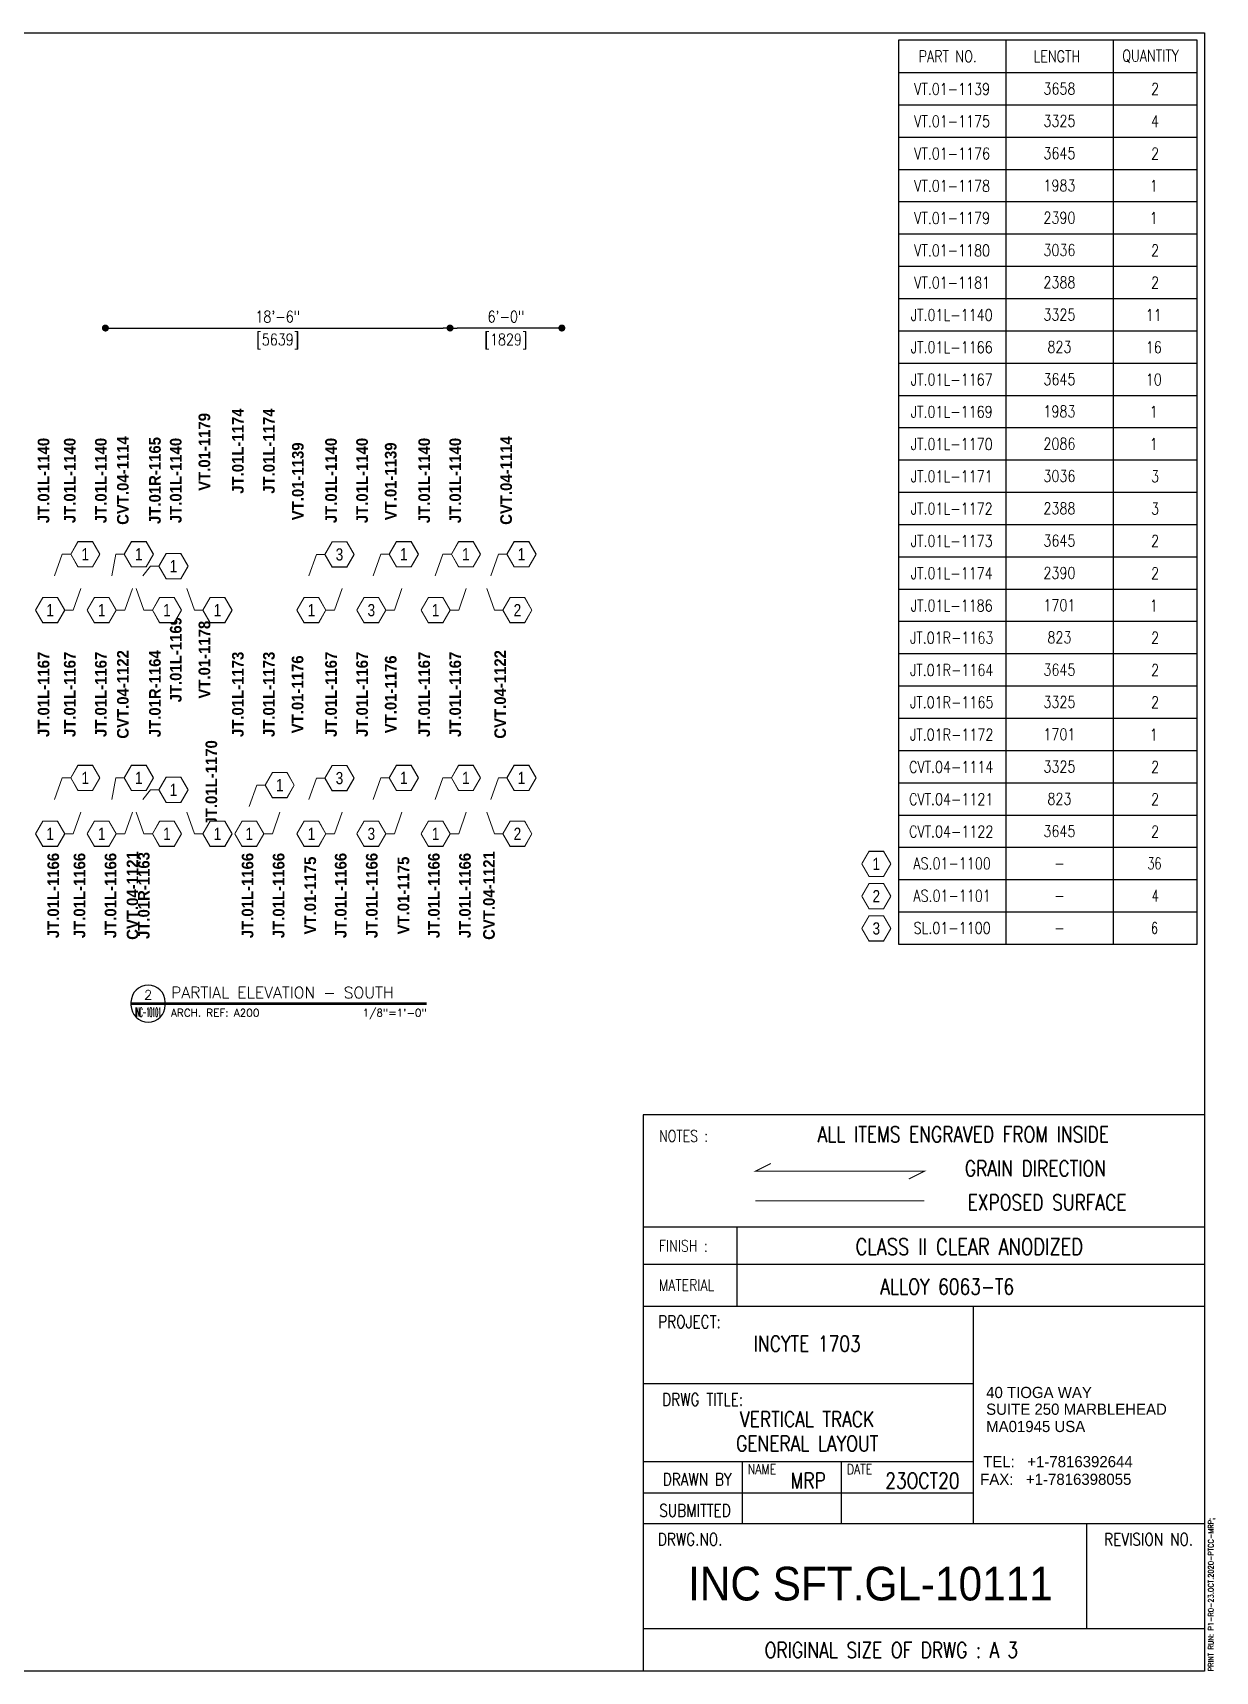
# Paper-space layout 'INC SFT.GL-10111' of a CAD drawing. Header units: inches. Extents: x 0.7 to 16.4, y -0.1 to 10.9.
# Drawn here: x 8.44 to 16.38, y -0.06 to 10.93 of the extents above; entities that cross this region are included whole.
import ezdxf
from ezdxf.enums import TextEntityAlignment as Align

# ---------------------------------------------------------------- set-up
doc = ezdxf.new("R2010")
doc.units = ezdxf.units.IN
doc.header["$MEASUREMENT"] = 0
doc.linetypes.add('PHANTOM2', pattern=[1.25, 0.625, -0.125, 0.125, -0.125, 0.125, -0.125])
doc.layers.get('Defpoints').update_dxf_attribs({"color": 250, "lineweight": 0})
for name, color, linetype, lineweight in [('!Dimension @ 1', 50, 'Continuous', 5), ('!Note', 50, 'Continuous', 30), ('!Symbol', 131, 'Continuous', 30), ('!Tag', 144, 'Continuous', 9)]:
    doc.layers.add(name, color=color, linetype=linetype, lineweight=lineweight)
doc.layers.add('0 @ 1', color=7, linetype='Continuous')
doc.layers.add('Title Block', color=3, linetype='Continuous')
doc.styles.add('Arial Narrow', font='')
doc.styles.add('Arial Narrow Bold', font='')
doc.styles.add('DTL PROKYON T LIGHT', font='')
doc.styles.add('DWG', font='swiss.ttf')
doc.styles.add('Romans', font='romans.shx', dxfattribs={"width": 0.8})
doc.styles.add('RS8', font='romans.shx', dxfattribs={"width": 0.8})
doc.styles.get("Standard").update_dxf_attribs({"font": 'arial.ttf'})
doc.styles.get('Arial Narrow').set_extended_font_data('Arial Narrow')
doc.styles.get('Arial Narrow Bold').set_extended_font_data('Arial Narrow', bold=True)
doc.styles.get('DTL PROKYON T LIGHT').set_extended_font_data('DTL Prokyon T Light')
doc.dimstyles.new('NBK$0', dxfattribs={"dimtxt": 0.078125, "dimasz": 0.046875, "dimexe": 0, "dimexo": 0.03125, "dimgap": 0.03, "dimtad": 3, "dimdec": 4, "dimzin": 3, "dimdsep": 46, "dimlunit": 4, "dimtxsty": 'Romans', "dimblk": 'DOT', "dimblk1": 'DOT', "dimblk2": 'DOT', "dimcen": 0, "dimazin": 2, "dimtfac": 0.8, "dimtdec": 4, "dimtmove": 2, "dimatfit": 2, "dimfxl": 1, "dimfrac": 1, "dimtolj": 1, "dimtzin": 0, "dimarcsym": 1})

# ---------------------------------------------------------------- blocks, each defined once
blk = doc.blocks.new('address')
at = {"color": 7, "style": 'DTL PROKYON T LIGHT'}
for s, p in [('40 TIOGA WAY ', (33.92, -0.018)), ('SUITE 250 MARBLEHEAD', (33.92, -0.359)), ('MA01945 USA', (33.92, -0.71)), ('TEL:   +1-7816392644', (33.859, -1.426)), ('FAX:   +1-7816398055', (33.798, -1.785))]:
    blk.add_text(s, height=0.22807, dxfattribs=at).set_placement(p)
blk = doc.blocks.new('A$C1EC02458')
at = {"xscale": 5.697759963648, "yscale": 5.697759963648, "zscale": 5.697759963648}
blk.add_blockref('address', (-191.61, 14.7), dxfattribs=at)
blk = doc.blocks.new('TTB_DIE DRAWING_A4')
at = {"layer": 'Title Block', "color": 5, "linetype": 'Continuous'}
blk.add_line((204.9, 64.53), (204.9, 0), dxfattribs=at)
at = {"layer": 'Title Block', "color": 5}
blk.add_line((270, 64.53), (204.9, 64.53), dxfattribs=at)
at = {"layer": 'Title Block', "color": 4}
for p, q in [((270, 51.51), (204.9, 51.51)), ((204.9, 42.32), (270, 42.32)), ((243.16, 42.32), (243.16, 17.08)), ((243.16, 33.32), (204.9, 33.32)), ((204.9, 24.31), (243.16, 24.31)), ((270, 17.08), (204.9, 17.08)), ((256.3, 17.08), (256.3, 4.93)), ((270, 4.93), (204.9, 4.93))]:
    blk.add_line(p, q, dxfattribs=at)
at = {"layer": 'Title Block', "color": 64}
for p, q in [((215.75, 51.51), (215.75, 42.32)), ((270, 47.17), (204.9, 47.17)), ((216.4, 17.08), (216.4, 24.31)), ((227.9, 17.08), (227.9, 24.31)), ((204.9, 20.69), (243.16, 20.69))]:
    blk.add_line(p, q, dxfattribs=at)
at = {"layer": 'Title Block', "color": 5}
blk.add_lwpolyline([(270, 0), (0, 0), (0, 190), (270, 190)], close=True, dxfattribs=at)
at = {"layer": 'Title Block', "color": 3, "linetype": 'PHANTOM2', "ltscale": 0.3, "const_width": 0.125}
for points in [[(219.7, 58.88), (217.9, 57.98), (237.49, 57.98), (235.69, 57.08)], [(217.9, 54.56), (237.49, 54.56)]]:
    blk.add_lwpolyline(points, dxfattribs=at)
blk.add_blockref('A$C1EC02458', (243.01, 17.08))
at = {"layer": 'Title Block', "attachment_point": 6, "style": 'RS8'}
for s, insert, char_height in [('NOTES :', (212.43, 62.07), 1.329), ('ALL ITEMS ENGRAVED FROM INSIDE', (258.92, 62.26), 1.8084), ('GRAIN DIRECTION', (258.57, 58.31), 1.8084), ('EXPOSED SURFACE', (260.94, 54.36), 1.8084), ('FINISH :', (212.37, 49.33), 1.329), ('MATERIAL', (213.13, 44.77), 1.329), ('PROJECT:', (213.88, 40.52), 1.447), ('DRWG TITLE:', (216.47, 31.51), 1.4467), ('DRAWN BY', (215.14, 22.25), 1.447), ('NAME', (220.31, 23.42), 1.157), ('DATE', (231.45, 23.42), 1.157), ('SUBMITTED', (215.04, 18.64), 1.447), ('\\PDRWG.NO.', (214.09, 16.5), 1.447), ('\\PREVISION NO.', (268.67, 16.5), 1.4467), ('ORIGINAL SIZE OF DRWG : A', (246.2, 2.45), 1.8084)]:
    blk.add_mtext(s, dxfattribs=dict(at, insert=insert, char_height=char_height))
blk = doc.blocks.new('tblk-attrib')
at = {"layer": 'Title Block'}
for tag, height, style, width, p in [('XXXXX', 1.81, 'RS8', 0.8, (-29.85, 49.23)), ('XXXXX', 1.81, 'RS8', 0.8, (-29.85, 44.6)), ('XXXXX', 1.81, 'RS8', 0.8, (-46.09, 38.42)), ('XXXXX', 1.81, 'RS8', 0.8, (-46.09, 35.57)), ('XXXXX', 1.81, 'RS8', 0.8, (-46.09, 29.23)), ('XXXXX', 1.81, 'RS8', 0.8, (-46.09, 26.34)), ('XXXXX', 1.81, 'RS8', 0.8, (-45.52, 20.98)), ('XXXXX', 1.81, 'RS8', 0.8, (-33.19, 20.98)), ('XXXXX', 1.81, 'RS8', 0.8, (-45.52, 16.47)), ('XXXXX', 1.81, 'RS8', 0.8, (-33.19, 16.47)), ('XXXXX', 1.81, 'RS8', 0.8, (-45.52, 12.23)), ('XXXXX', 1.81, 'RS8', 0.8, (-33.19, 12.23)), ('XXX-XXX', 3.91, 'DWG', 0.9, (-13.43, 10.16)), ('X', 1.81, 'RS8', 0.8, (-22.26, 2.47)), ('X', 1.81, 'RS8', 0.8, (-13.1, 2.53))]:
    blk.add_attdef(tag, text='', height=height, dxfattribs=dict(at, style=style, width=width)).set_placement(p, align=Align.MIDDLE)
blk = doc.blocks.new('_Dot')
at = {"color": 0, "linetype": 'ByBlock', "lineweight": -2}
blk.add_line((-0.5, 0), (-1, 0), dxfattribs=at)
at = {"color": 0, "linetype": 'ByBlock', "const_width": 0.5}
blk.add_lwpolyline([(-0.25, 0, 1), (0.25, 0, 1)], format="xyb", close=True, dxfattribs=at)
blk = doc.blocks.new('*D976')
at = {"layer": '!Dimension @ 1', "color": 0, "lineweight": -2}
for p, q in [((8.932, 8.951), (8.932, 8.954)), ((8.979, 8.954), (11.198, 8.954)), ((11.244, 8.938), (11.244, 8.954))]:
    blk.add_line(p, q, dxfattribs=at)
at = {"layer": 'Defpoints', "color": 0}
for p in [(8.932, 8.92), (11.244, 8.954), (11.244, 8.907)]:
    blk.add_point(p, dxfattribs=at)
at = {"layer": '!Dimension @ 1', "color": 0, "lineweight": -2, "xscale": 0.046875, "yscale": 0.046875, "zscale": 0.046875, "rotation": 180}
blk.add_blockref('_Dot', (8.932, 8.954), dxfattribs=at)
at = {"layer": '!Dimension @ 1', "color": 0, "lineweight": -2, "xscale": 0.046875, "yscale": 0.046875, "zscale": 0.046875}
blk.add_blockref('_Dot', (11.244, 8.954), dxfattribs=at)
at = {"layer": '!Dimension @ 1', "color": 0, "char_height": 0.0781, "attachment_point": 5, "style": 'Romans'}
for s, insert in [('\\A1;18\'-6"', (10.088, 9.03)), ('\\A1;[5639]', (10.088, 8.864))]:
    blk.add_mtext(s, dxfattribs=dict(at, insert=insert))
blk = doc.blocks.new('*D977')
at = {"layer": '!Dimension @ 1', "color": 0, "lineweight": -2}
for p, q in [((11.244, 8.938), (11.244, 8.954)), ((11.948, 8.954), (11.291, 8.954)), ((11.994, 8.951), (11.994, 8.954))]:
    blk.add_line(p, q, dxfattribs=at)
at = {"layer": 'Defpoints', "color": 0}
for p in [(11.244, 8.954), (11.244, 8.907), (11.994, 8.92)]:
    blk.add_point(p, dxfattribs=at)
at = {"layer": '!Dimension @ 1', "color": 0, "lineweight": -2, "xscale": 0.046875, "yscale": 0.046875, "zscale": 0.046875, "rotation": 180}
blk.add_blockref('_Dot', (11.244, 8.954), dxfattribs=at)
at = {"layer": '!Dimension @ 1', "color": 0, "lineweight": -2, "xscale": 0.046875, "yscale": 0.046875, "zscale": 0.046875}
blk.add_blockref('_Dot', (11.994, 8.954), dxfattribs=at)
at = {"layer": '!Dimension @ 1', "color": 0, "char_height": 0.0781, "attachment_point": 5, "style": 'Romans'}
for s, insert in [('\\A1;6\'-0"', (11.619, 9.03)), ('\\A1;[1829]', (11.619, 8.864))]:
    blk.add_mtext(s, dxfattribs=dict(at, insert=insert))
blk = doc.blocks.new('*U949')
at = {"flags": 128}
blk.add_lwpolyline([(0.45, 0.018, 1), (0, 0.018), (0, -0.018, 1), (0.45, -0.018)], format="xyb", dxfattribs=at)
at = {"const_width": 0.035}
blk.add_lwpolyline([(0, 0), (3.877, 0)], dxfattribs=at)
at = {"layer": '0 @ 1'}
for tag, height, style, p in [('VIEW', 0.15, 'Arial Narrow Bold', (0.525, 0.22)), ('ARCHITECTURALREFERENCE', 0.1, 'Arial Narrow', (0.525, -0.07))]:
    blk.add_attdef(tag, text='', height=height, dxfattribs=dict(at, style=style)).set_placement(p, align=Align.TOP_LEFT)
at = {"layer": '0 @ 1', "style": 'Arial Narrow'}
for tag, height, p in [('VIEWNUMBER', 0.125, (0.225, 0.177)), ('SHEETREFERENCE', 0.075, (0.225, -0.052))]:
    blk.add_attdef(tag, text='', height=height, dxfattribs=at).set_placement(p, align=Align.TOP_CENTER)
blk.add_attdef('SCALE', text='', height=0.1, dxfattribs=at).set_placement((3.877, -0.07), align=Align.TOP_RIGHT)
blk = doc.blocks.new('NUMBER-ACCESSORIES WITH-OUT LENGTH1')
at = {"color": 144, "linetype": 'Continuous', "lineweight": 9}
for points in [[(-2.64, 0), (-1.32, 2.29), (1.32, 2.29), (2.64, 0), (1.32, -2.29), (-1.32, -2.29)], [(-2.52, 0), (-1.26, 2.18), (1.26, 2.18), (2.52, 0), (1.26, -2.18), (-1.26, -2.18)]]:
    blk.add_lwpolyline(points, close=True, dxfattribs=at)
at = {"linetype": 'Continuous', "width": 0.8}
blk.add_attdef('NUMBER', text='', height=2.21, dxfattribs=at).set_placement((-144.46, 27.7), align=Align.MIDDLE_CENTER)
blk.add_wipeout([(-1.26, 2.18), (1.26, 2.18), (2.52, 0), (1.26, -2.18), (-1.26, -2.18), (-2.52, 0)])
blk = doc.blocks.new('*U959')
at = {"color": 144, "linetype": 'Continuous', "lineweight": 9}
for points in [[(-2.64, 0), (-1.32, 2.29), (1.32, 2.29), (2.64, 0), (1.32, -2.29), (-1.32, -2.29)], [(-2.52, 0), (-1.26, 2.18), (1.26, 2.18), (2.52, 0), (1.26, -2.18), (-1.26, -2.18)]]:
    blk.add_lwpolyline(points, close=True, dxfattribs=at)
at = {"linetype": 'Continuous', "width": 0.8}
blk.add_attdef('NUMBER', text='', height=2.21, dxfattribs=at).set_placement((0, 0), align=Align.MIDDLE_CENTER)
blk.add_wipeout([(-1.26, 2.18), (1.26, 2.18), (2.52, 0), (1.26, -2.18), (-1.26, -2.18), (-2.52, 0)])
blk = doc.blocks.new('*U962')
at = {"color": 144, "linetype": 'Continuous', "lineweight": 9}
for points in [[(-2.64, 0), (-1.32, 2.29), (1.32, 2.29), (2.64, 0), (1.32, -2.29), (-1.32, -2.29)], [(-2.52, 0), (-1.26, 2.18), (1.26, 2.18), (2.52, 0), (1.26, -2.18), (-1.26, -2.18)]]:
    blk.add_lwpolyline(points, close=True, dxfattribs=at)
at = {"linetype": 'Continuous', "width": 0.8}
blk.add_attdef('NUMBER', text='', height=2.21, dxfattribs=at).set_placement((0, 0), align=Align.MIDDLE_CENTER)
blk.add_wipeout([(-1.26, 2.18), (1.26, 2.18), (2.52, 0), (1.26, -2.18), (-1.26, -2.18), (-2.52, 0)])

psp = doc.layouts.new('INC SFT.GL-10111')

# ---------------------------------------------------------------- linework, layer by layer
at = {"layer": '!Tag', "lineweight": 13}
for points in [[(8.5909811, 7.292627), (8.6419525, 7.4366646), (8.6989315, 7.4366646)], [(8.9752648, 7.292627), (9.0012362, 7.4366646), (9.0582152, 7.4366646)], [(10.2965385, 7.2914172), (10.34751, 7.4354548), (10.404489, 7.4354548)], [(10.7278689, 7.292627), (10.7788404, 7.4366646), (10.8358194, 7.4366646)], [(11.1445356, 7.292627), (11.1955071, 7.4366646), (11.252486, 7.4366646)], [(11.5176504, 7.292627), (11.5686219, 7.4366646), (11.6256008, 7.4366646)], [(8.7669314, 7.2059804), (8.71596, 7.0619428), (8.658981, 7.0619428)], [(9.1125958, 7.2059804), (9.0616243, 7.0619428), (9.0046453, 7.0619428)], [(9.1388425, 7.2059804), (9.1898139, 7.0619428), (9.2467929, 7.0619428)], [(10.5195356, 7.2059804), (10.4685641, 7.0619428), (10.4115852, 7.0619428)], [(10.9215385, 7.2059804), (10.8705671, 7.0619428), (10.8135881, 7.0619428)], [(11.3528689, 7.2059804), (11.3018975, 7.0619428), (11.2449185, 7.0619428)], [(11.4901999, 7.2059804), (11.5411714, 7.0619428), (11.5981503, 7.0619428)], [(8.5909811, 5.792627), (8.6419525, 5.9366646), (8.6989315, 5.9366646)], [(8.9752648, 5.792627), (9.0012362, 5.9366646), (9.0582152, 5.9366646)], [(10.2965385, 5.7914172), (10.34751, 5.9354548), (10.404489, 5.9354548)], [(10.7278689, 5.792627), (10.7788404, 5.9366646), (10.8358194, 5.9366646)], [(11.1445356, 5.792627), (11.1955071, 5.9366646), (11.252486, 5.9366646)], [(11.5176504, 5.792627), (11.5686219, 5.9366646), (11.6256008, 5.9366646)], [(9.8957659, 5.7442022), (9.9467374, 5.8882398), (10.0037163, 5.8882398)], [(8.7669314, 5.7059804), (8.71596, 5.5619428), (8.658981, 5.5619428)], [(9.1125958, 5.7059804), (9.0616243, 5.5619428), (9.0046453, 5.5619428)], [(9.1388425, 5.7059804), (9.1898139, 5.5619428), (9.2467929, 5.5619428)], [(10.1028689, 5.7059804), (10.0518975, 5.5619428), (9.9949185, 5.5619428)], [(10.5195356, 5.7059804), (10.4685641, 5.5619428), (10.4115852, 5.5619428)], [(10.9215385, 5.7059804), (10.8705671, 5.5619428), (10.8135881, 5.5619428)], [(11.3528689, 5.7059804), (11.3018975, 5.5619428), (11.2449185, 5.5619428)], [(11.4901999, 5.7059804), (11.5411714, 5.5619428), (11.5981503, 5.5619428)]]:
    psp.add_lwpolyline(points, dxfattribs=at)
at = {"color": 1}
for p, q in [((14.9721331, 10.8844152), (14.9721331, 4.8214352)), ((15.692073, 10.8844152), (15.692073, 4.8214352))]:
    psp.add_line(p, q, dxfattribs=at)
at = {"color": 8}
for p, q in [((14.2521933, 10.4513452), (16.2557743, 10.4513452)), ((14.2521933, 10.2348102), (16.2557743, 10.2348102)), ((14.2521933, 10.0182752), (16.2557743, 10.0182752)), ((14.2521933, 9.8017402), (16.2557743, 9.8017402)), ((14.2521933, 9.5852052), (16.2557743, 9.5852052)), ((14.2521933, 9.3686702), (16.2557743, 9.3686702)), ((14.2521933, 9.1521352), (16.2557743, 9.1521352)), ((14.2521933, 8.9356002), (16.2557743, 8.9356002)), ((14.2521933, 8.7190652), (16.2557743, 8.7190652)), ((14.2521933, 8.5025302), (16.2557743, 8.5025302)), ((14.2521933, 8.2859952), (16.2557743, 8.2859952)), ((14.2521933, 8.0694602), (16.2557743, 8.0694602)), ((14.2521933, 7.8529252), (16.2557743, 7.8529252)), ((14.2521933, 7.6363902), (16.2557743, 7.6363902)), ((14.2521933, 7.4198552), (16.2557743, 7.4198552)), ((14.2521933, 7.2033202), (16.2557743, 7.2033202)), ((14.2521933, 6.9867852), (16.2557743, 6.9867852)), ((14.2521933, 6.7702502), (16.2557743, 6.7702502)), ((14.2521933, 6.5537152), (16.2557743, 6.5537152)), ((14.2521933, 6.3371802), (16.2557743, 6.3371802)), ((14.2521933, 6.1206452), (16.2557743, 6.1206452)), ((14.2521933, 5.9041102), (16.2557743, 5.9041102)), ((14.2521933, 5.6875752), (16.2557743, 5.6875752)), ((14.2521933, 5.4710402), (16.2557743, 5.4710402)), ((14.2521933, 5.2545052), (16.2557743, 5.2545052)), ((14.2521933, 5.0379702), (16.2557743, 5.0379702))]:
    psp.add_line(p, q, dxfattribs=at)
at = {"color": 1}
psp.add_lwpolyline([(16.2557743, 10.8844152), (14.2521933, 10.8844152), (14.2521933, 4.8214352), (16.2557743, 4.8214352)], close=True, dxfattribs=at)
psp.add_lwpolyline([(14.2521933, 10.6678802), (16.2557743, 10.6678802)], dxfattribs=at)

# ---------------------------------------------------------------- block references
at = {"layer": '!Symbol'}
ref = psp.add_blockref('*U949', (9.1035414, 4.4225411), dxfattribs=dict(at, xscale=0.511811023622, yscale=0.511811023622, zscale=0.511811023622))
ref.add_attrib('VIEWNUMBER', '2', dxfattribs={"layer": '0 @ 1', "height": 0.0639764, "style": 'Romans'}).set_placement((9.2186989, 4.5133876), align=Align.TOP_CENTER)
ref.add_attrib('SHEETREFERENCE', 'INC-10101', dxfattribs={"layer": '0', "height": 0.0625, "style": 'Romans', "width": 0.3}).set_placement((9.2186989, 4.3956711), align=Align.TOP_CENTER)
ref.add_attrib('VIEW', 'PARTIAL ELEVATION - SOUTH', dxfattribs={"layer": '0 @ 1', "height": 0.076771654, "style": 'Romans'}).set_placement((9.3722422, 4.5351396), align=Align.TOP_LEFT)
ref.add_attrib('SCALE', '1/8"=1\'-0"', dxfattribs={"layer": '0 @ 1', "height": 0.0511811, "style": 'Romans'}).set_placement((11.0877988, 4.3867144), align=Align.TOP_RIGHT)
ref.add_attrib('ARCHITECTURALREFERENCE', 'ARCH. REF: A200', dxfattribs={"layer": '0 @ 1', "height": 0.051181102, "style": 'Romans'}).set_placement((9.3722422, 4.3867144), align=Align.TOP_LEFT)
at = {"xscale": 0.057839992223, "yscale": 0.057839992223, "zscale": 0.057839992223}
psp.add_blockref('TTB_DIE DRAWING_A4', (0.6889764, -0.0551833), dxfattribs=at)
at = {"layer": 'Title Block'}
ref = psp.add_blockref('tblk-attrib', (16.3057743, -0.0551833), dxfattribs=dict(at, xscale=0.057840416421, yscale=0.057840416421, zscale=0.057840416421))
ref.add_attrib('XXX-XXX', 'INC SFT.GL-10111', dxfattribs={"height": 0.225929951, "style": 'DWG', "width": 0.9}).set_placement((14.0638976, 0.5325503), align=Align.MIDDLE)
ref.add_attrib('XXXXX', 'INCYTE 1703', dxfattribs={"height": 0.1045972, "style": 'RS8', "width": 0.8}).set_placement((13.6400841, 2.1420212), align=Align.MIDDLE)
ref.add_attrib('XXXXX', 'VERTICAL TRACK', dxfattribs={"height": 0.1045972, "style": 'RS8', "width": 0.8}).set_placement((13.6400841, 1.6353131), align=Align.MIDDLE)
ref.add_attrib('XXXXX', 'GENERAL LAYOUT', dxfattribs={"height": 0.1045972, "style": 'RS8', "width": 0.8}).set_placement((13.6400841, 1.4723792), align=Align.MIDDLE)
ref.add_attrib('XXXXX', 'ALLOY 6063-T6', dxfattribs={"height": 0.1045972, "style": 'RS8', "width": 0.8}).set_placement((14.5794263, 2.5243444), align=Align.MIDDLE)
ref.add_attrib('XXXXX', 'CLASS II CLEAR ANODIZED', dxfattribs={"height": 0.109375, "style": 'RS8', "width": 0.8}).set_placement((14.7274986, 2.7925524), align=Align.MIDDLE)
ref.add_attrib('XXXXX', 'MRP', dxfattribs={"height": 0.1045972, "style": 'RS8', "width": 0.8}).set_placement((13.6469405, 1.2233575), align=Align.MIDDLE)
ref.add_attrib('XXXXX', '23OCT20', dxfattribs={"height": 0.1045972, "style": 'RS8', "width": 0.8}).set_placement((14.4127949, 1.2230945), align=Align.MIDDLE)
ref.add_attrib('X', '3', dxfattribs={"height": 0.1045972, "style": 'RS8', "width": 0.8}).set_placement((15.0182679, 0.0878337), align=Align.MIDDLE)

# ---------------------------------------------------------------- texts
at = {"layer": '!Note', "linetype": 'Continuous', "style": 'Romans', "width": 0.8}
for s, p in [('PART NO.', (14.3874608, 10.7370852)), ('LENGTH', (15.1579959, 10.7370852)), ('QUANTITY', (15.7534635, 10.7408054))]:
    psp.add_text(s, height=0.078125, dxfattribs=at).set_placement(p)
at = {"layer": '!Note', "color": 7, "linetype": 'Continuous', "style": 'Romans'}
for s, width, p in [('VT.01-1139', 0.8, (14.6121632, 10.5573458)), ('3658', 0.8, (15.3321031, 10.5596127)), ('2', 0.8, (15.9739236, 10.5573458)), ('VT.01-1175', 0.8, (14.6121632, 10.3408093)), ('3325', 0.8, (15.3321031, 10.3430777)), ('4', 0.8, (15.9739236, 10.3408093)), ('VT.01-1176', 0.8, (14.6121632, 10.1242729)), ('3645', 0.8, (15.3321031, 10.1265427)), ('2', 0.8, (15.9739236, 10.1242729)), ('VT.01-1178', 0.8, (14.6121632, 9.9077364)), ('1983', 0.8, (15.3321031, 9.9100077)), ('1', 0.8, (15.9649951, 9.9077364)), ('VT.01-1179', 0.8, (14.6121632, 9.6912)), ('2390', 0.8, (15.3321031, 9.6934727)), ('1', 0.8, (15.9649951, 9.6912)), ('VT.01-1180', 0.8, (14.6121632, 9.4746635)), ('3036', 0.8, (15.3321031, 9.4769377)), ('2', 0.8, (15.9739236, 9.4746635)), ('VT.01-1181', 0.8, (14.6121632, 9.2581271)), ('2388', 0.8, (15.3321031, 9.2604027)), ('2', 0.8, (15.9739236, 9.2581271)), ('JT.01L-1140', 0.8, (14.609187, 9.0415906)), ('3325', 0.8, (15.3321031, 9.0438677)), ('11', 0.8, (15.9649951, 9.0415906)), ('JT.01L-1166', 0.8, (14.609187, 8.8250541)), ('823', 0.8, (15.3321031, 8.8273327)), ('16', 0.8, (15.9649951, 8.8250541)), ('JT.01L-1167', 0.8, (14.609187, 8.6085177)), ('3645', 0.8, (15.3321031, 8.6107977)), ('10', 0.8, (15.9649951, 8.6085177)), ('JT.01L-1169', 0.8, (14.609187, 8.3919812)), ('1983', 0.8, (15.3321031, 8.3942627)), ('1', 0.8, (15.9649951, 8.3919812)), ('JT.01L-1170', 0.8, (14.609187, 8.1754448)), ('2086', 0.8, (15.3321031, 8.1777277)), ('1', 0.8, (15.9649951, 8.1754448)), ('JT.01L-1171', 0.8, (14.609187, 7.9589083)), ('3036', 0.8, (15.3321031, 7.9611927)), ('3', 0.8, (15.9739236, 7.9589083)), ('JT.01L-1172', 0.8, (14.609187, 7.7423718)), ('2388', 0.8, (15.3321031, 7.7446577)), ('3', 0.8, (15.9739236, 7.7423718)), ('JT.01L-1173', 0.8, (14.609187, 7.5258354)), ('3645', 0.8, (15.3321031, 7.5281227)), ('2', 0.8, (15.9739236, 7.5258354)), ('JT.01L-1174', 0.8, (14.609187, 7.3092989)), ('2390', 0.8, (15.3321031, 7.3115877)), ('2', 0.8, (15.9739236, 7.3092989)), ('JT.01L-1186', 0.8, (14.609187, 7.0927625)), ('1701', 0.8, (15.3321031, 7.0950527)), ('1', 0.8, (15.9649951, 7.0927625)), ('JT.01R-1163', 0.8, (14.609187, 6.876226)), ('823', 0.8, (15.3321031, 6.8785177)), ('2', 0.8, (15.9739236, 6.876226)), ('JT.01R-1164', 0.8, (14.609187, 6.6596896)), ('3645', 0.8, (15.3321031, 6.6619827)), ('2', 0.8, (15.9739236, 6.6596896)), ('3325', 0.8, (15.3321031, 6.4454477)), ('JT.01R-1165', 0.8, (14.609187, 6.4431531)), ('2', 0.8, (15.9739236, 6.4431531)), ('JT.01R-1172', 0.8, (14.609187, 6.2266166)), ('1701', 0.8, (15.3321031, 6.2289127)), ('1', 0.8, (15.9649951, 6.2266166)), ('CVT.04-1114', 0.8, (14.6062108, 6.0100802)), ('3325', 0.8, (15.3321031, 6.0123777)), ('2', 0.8, (15.9739236, 6.010086)), ('CVT.04-1121', 0.8, (14.6062108, 5.7935437)), ('823', 0.8, (15.3321031, 5.7958427)), ('2', 0.8, (15.9739236, 5.7935496)), ('CVT.04-1122', 0.8, (14.6062108, 5.5770073)), ('3645', 0.8, (15.3321031, 5.5793077)), ('2', 0.8, (15.9739236, 5.5770131)), ('AS.01-1100', 0.8, (14.6121632, 5.3627727)), ('36', 0.7, (15.9696454, 5.3627741)), ('-', 0.8, (15.3321031, 5.3627727)), ('AS.01-1101', 0.8, (14.6121632, 5.1462377)), ('4', 0.7, (15.9748537, 5.1462377)), ('-', 0.8, (15.3321031, 5.1462377)), ('SL.01-1100', 0.8, (14.6121632, 4.9297027)), ('6', 0.7, (15.9696454, 4.9297041)), ('-', 0.8, (15.3321031, 4.9297027))]:
    psp.add_text(s, height=0.078125, dxfattribs=dict(at, width=width)).set_placement(p, align=Align.MIDDLE_CENTER)
at = {"layer": '!Note', "insert": (16.3533548, -0.0551854), "char_height": 0.036745407, "attachment_point": 4, "rotation": 90, "style": 'Romans'}
psp.add_mtext('PRINT RUN: P1-R0-23.OCT.2020-PTCC-MRP; ', dxfattribs=at)

# ---------------------------------------------------------------- dimensions: what is measured, and where the dimension line sits
at = {"layer": '!Dimension @ 1'}
dim = psp.add_linear_dim(base=(11.2444598, 8.9536933), p1=(8.9319598, 8.9200981), p2=(11.2444598, 8.90666), dimstyle='NBK$0', override={"dimscale": 1.25, "dimlfac": 96, "dimpost": '\\X'}, dxfattribs=at)
dim.commit()
dim.dimension.update_dxf_attribs({"geometry": '*D976', "text_midpoint": (10.0882098, 9.0301963)})
dim = psp.add_linear_dim(base=(11.2444598, 8.9536933), p1=(11.9944598, 8.9200981), p2=(11.2444598, 8.90666), angle=180, dimstyle='NBK$0', override={"dimscale": 1.25, "dimlfac": 96, "dimpost": '\\X'}, dxfattribs=at)
dim.commit()
dim.dimension.update_dxf_attribs({"geometry": '*D977', "text_midpoint": (11.6194598, 9.0301963)})

# ---------------------------------------------------------------- next in the draw order: block references
at = {"layer": '!Tag'}
ref = psp.add_blockref('*U962', (8.7966902, 7.4366646), dxfattribs=dict(at, xscale=0.036987950213, yscale=0.036987950213, zscale=0.036987950213, rotation=180))
ref.add_attrib('NUMBER', '1', dxfattribs={"layer": '0', "linetype": 'Continuous', "height": 0.0817277, "width": 0.8}).set_placement((8.7966902, 7.4366646), align=Align.MIDDLE_CENTER)
ref = psp.add_blockref('*U962', (9.1559739, 7.4366646), dxfattribs=dict(at, xscale=0.036987950213, yscale=0.036987950213, zscale=0.036987950213, rotation=180))
ref.add_attrib('NUMBER', '1', dxfattribs={"layer": '0', "linetype": 'Continuous', "height": 0.0817277, "width": 0.8}).set_placement((9.1559739, 7.4366646), align=Align.MIDDLE_CENTER)
ref = psp.add_blockref('*U962', (10.5022476, 7.4354548), dxfattribs=dict(at, xscale=0.036987950213, yscale=0.036987950213, zscale=0.036987950213, rotation=180))
ref.add_attrib('NUMBER', '3', dxfattribs={"layer": '0', "linetype": 'Continuous', "height": 0.0817277, "width": 0.8}).set_placement((10.5022476, 7.4354548), align=Align.MIDDLE_CENTER)
ref = psp.add_blockref('*U962', (10.9335781, 7.4366646), dxfattribs=dict(at, xscale=0.036987950213, yscale=0.036987950213, zscale=0.036987950213, rotation=180))
ref.add_attrib('NUMBER', '1', dxfattribs={"layer": '0', "linetype": 'Continuous', "height": 0.0817277, "width": 0.8}).set_placement((10.9335781, 7.4366646), align=Align.MIDDLE_CENTER)
ref = psp.add_blockref('*U962', (11.3502447, 7.4366646), dxfattribs=dict(at, xscale=0.036987950213, yscale=0.036987950213, zscale=0.036987950213, rotation=180))
ref.add_attrib('NUMBER', '1', dxfattribs={"layer": '0', "linetype": 'Continuous', "height": 0.0817277, "width": 0.8}).set_placement((11.3502447, 7.4366646), align=Align.MIDDLE_CENTER)
ref = psp.add_blockref('*U962', (11.7233595, 7.4366646), dxfattribs=dict(at, xscale=0.036987950213, yscale=0.036987950213, zscale=0.036987950213, rotation=180))
ref.add_attrib('NUMBER', '1', dxfattribs={"layer": '0', "linetype": 'Continuous', "height": 0.0817277, "width": 0.8}).set_placement((11.7233595, 7.4366646), align=Align.MIDDLE_CENTER)
ref = psp.add_blockref('*U962', (8.5612223, 7.0619428), dxfattribs=dict(at, xscale=-0.036987950213, yscale=0.036987950213, zscale=0.036987950213, rotation=180))
ref.add_attrib('NUMBER', '1', dxfattribs={"layer": '0', "linetype": 'Continuous', "height": 0.0817277, "width": 0.8}).set_placement((8.5612223, 7.0619428), align=Align.MIDDLE_CENTER)
ref = psp.add_blockref('*U962', (8.9068867, 7.0619428), dxfattribs=dict(at, xscale=-0.036987950213, yscale=0.036987950213, zscale=0.036987950213, rotation=180))
ref.add_attrib('NUMBER', '1', dxfattribs={"layer": '0', "linetype": 'Continuous', "height": 0.0817277, "width": 0.8}).set_placement((8.9068867, 7.0619428), align=Align.MIDDLE_CENTER)
ref = psp.add_blockref('*U962', (10.3138265, 7.0619428), dxfattribs=dict(at, xscale=-0.036987950213, yscale=0.036987950213, zscale=0.036987950213, rotation=180))
ref.add_attrib('NUMBER', '1', dxfattribs={"layer": '0', "linetype": 'Continuous', "height": 0.0817277, "width": 0.8}).set_placement((10.3138265, 7.0619428), align=Align.MIDDLE_CENTER)
ref = psp.add_blockref('*U962', (10.7158294, 7.0619428), dxfattribs=dict(at, xscale=-0.036987950213, yscale=0.036987950213, zscale=0.036987950213, rotation=180))
ref.add_attrib('NUMBER', '3', dxfattribs={"layer": '0', "linetype": 'Continuous', "height": 0.0817277, "width": 0.8}).set_placement((10.7158294, 7.0619428), align=Align.MIDDLE_CENTER)
ref = psp.add_blockref('*U962', (11.1471598, 7.0619428), dxfattribs=dict(at, xscale=-0.036987950213, yscale=0.036987950213, zscale=0.036987950213, rotation=180))
ref.add_attrib('NUMBER', '1', dxfattribs={"layer": '0', "linetype": 'Continuous', "height": 0.0817277, "width": 0.8}).set_placement((11.1471598, 7.0619428), align=Align.MIDDLE_CENTER)
ref = psp.add_blockref('*U962', (11.695909, 7.0619428), dxfattribs=dict(at, xscale=0.036987950213, yscale=0.036987950213, zscale=0.036987950213, rotation=180))
ref.add_attrib('NUMBER', '2', dxfattribs={"layer": '0', "linetype": 'Continuous', "height": 0.0817277, "width": 0.8}).set_placement((11.695909, 7.0619428), align=Align.MIDDLE_CENTER)
ref = psp.add_blockref('*U962', (8.7966902, 5.9366646), dxfattribs=dict(at, xscale=0.036987950213, yscale=0.036987950213, zscale=0.036987950213, rotation=180))
ref.add_attrib('NUMBER', '1', dxfattribs={"layer": '0', "linetype": 'Continuous', "height": 0.0817277, "width": 0.8}).set_placement((8.7966902, 5.9366646), align=Align.MIDDLE_CENTER)
ref = psp.add_blockref('*U962', (9.1559739, 5.9366646), dxfattribs=dict(at, xscale=0.036987950213, yscale=0.036987950213, zscale=0.036987950213, rotation=180))
ref.add_attrib('NUMBER', '1', dxfattribs={"layer": '0', "linetype": 'Continuous', "height": 0.0817277, "width": 0.8}).set_placement((9.1559739, 5.9366646), align=Align.MIDDLE_CENTER)
ref = psp.add_blockref('*U962', (10.101475, 5.8882398), dxfattribs=dict(at, xscale=0.036987950213, yscale=0.036987950213, zscale=0.036987950213, rotation=180))
ref.add_attrib('NUMBER', '1', dxfattribs={"layer": '0', "linetype": 'Continuous', "height": 0.0817277, "width": 0.8}).set_placement((10.101475, 5.8882398), align=Align.MIDDLE_CENTER)
ref = psp.add_blockref('*U962', (10.5022476, 5.9354548), dxfattribs=dict(at, xscale=0.036987950213, yscale=0.036987950213, zscale=0.036987950213, rotation=180))
ref.add_attrib('NUMBER', '3', dxfattribs={"layer": '0', "linetype": 'Continuous', "height": 0.0817277, "width": 0.8}).set_placement((10.5022476, 5.9354548), align=Align.MIDDLE_CENTER)
ref = psp.add_blockref('*U962', (10.9335781, 5.9366646), dxfattribs=dict(at, xscale=0.036987950213, yscale=0.036987950213, zscale=0.036987950213, rotation=180))
ref.add_attrib('NUMBER', '1', dxfattribs={"layer": '0', "linetype": 'Continuous', "height": 0.0817277, "width": 0.8}).set_placement((10.9335781, 5.9366646), align=Align.MIDDLE_CENTER)
ref = psp.add_blockref('*U962', (11.3502447, 5.9366646), dxfattribs=dict(at, xscale=0.036987950213, yscale=0.036987950213, zscale=0.036987950213, rotation=180))
ref.add_attrib('NUMBER', '1', dxfattribs={"layer": '0', "linetype": 'Continuous', "height": 0.0817277, "width": 0.8}).set_placement((11.3502447, 5.9366646), align=Align.MIDDLE_CENTER)
ref = psp.add_blockref('*U962', (11.7233595, 5.9366646), dxfattribs=dict(at, xscale=0.036987950213, yscale=0.036987950213, zscale=0.036987950213, rotation=180))
ref.add_attrib('NUMBER', '1', dxfattribs={"layer": '0', "linetype": 'Continuous', "height": 0.0817277, "width": 0.8}).set_placement((11.7233595, 5.9366646), align=Align.MIDDLE_CENTER)
ref = psp.add_blockref('*U962', (10.3138265, 5.5619428), dxfattribs=dict(at, xscale=-0.036987950213, yscale=0.036987950213, zscale=0.036987950213, rotation=180))
ref.add_attrib('NUMBER', '1', dxfattribs={"layer": '0', "linetype": 'Continuous', "height": 0.0817277, "width": 0.8}).set_placement((10.3138265, 5.5619428), align=Align.MIDDLE_CENTER)
ref = psp.add_blockref('NUMBER-ACCESSORIES WITH-OUT LENGTH1', (14.1035345, 5.3599712), dxfattribs=dict(at, xscale=-0.036987950213, yscale=0.036987950213, zscale=0.036987950213))
ref.add_attrib('NUMBER', '1', dxfattribs={"layer": '0', "linetype": 'Continuous', "height": 0.0817277, "width": 0.8}).set_placement((14.1035345, 5.3599712), align=Align.MIDDLE_CENTER)

# ---------------------------------------------------------------- next in the draw order: texts
at = {"layer": '!Note', "color": 1, "char_height": 0.078125, "width": 0.261702316, "attachment_point": 5, "rotation": 90, "style": 'Romans', "bg_fill": 3, "box_fill_scale": 1, "bg_fill_color": 0, "bg_fill_transparency": 0}
for s, insert in [('\\fArial Black|b0|i0|c0|p34;VT.01-1179', (9.5964867, 8.1230024)), ('\\fArial Black|b0|i0|c0|p34;VT.01-1139', (10.2234398, 7.9256326)), ('\\fArial Black|b0|i0|c0|p34;VT.01-1139', (10.8464867, 7.9256326)), ('\\fArial Black|b0|i0|c0|p34;VT.01-1178', (9.5964867, 6.7293547)), ('\\fArial Black|b0|i0|c0|p34;VT.01-1176', (10.2214867, 6.4968064)), ('\\fArial Black|b0|i0|c0|p34;VT.01-1176', (10.8464867, 6.4968064)), ('\\fArial Black|b0|i0|c0|p34;VT.01-1175', (10.3064328, 5.1476584)), ('\\fArial Black|b0|i0|c0|p34;VT.01-1175', (10.9314328, 5.1476584))]:
    psp.add_mtext(s, dxfattribs=dict(at, insert=insert))
at = {"layer": '!Note', "color": 2, "char_height": 0.078125, "width": 0.261702316, "attachment_point": 5, "rotation": 90, "style": 'Romans', "bg_fill": 3, "box_fill_scale": 1, "bg_fill_color": 0, "bg_fill_transparency": 0}
for s, insert in [('\\fArial Black|b0|i0|c0|p34;JT.01L-1174', (9.8210189, 8.1286414)), ('\\fArial Black|b0|i0|c0|p34;JT.01L-1174', (10.0293522, 8.1286414)), ('\\fArial Black|b0|i0|c0|p34;JT.01L-1140', (8.5174643, 7.9312716)), ('\\fArial Black|b0|i0|c0|p34;JT.01L-1140', (8.6934147, 7.9312716)), ('\\fArial Black|b0|i0|c0|p34;JT.01L-1140', (8.901748, 7.9312716)), ('\\fArial Black|b0|i0|c0|p34;JT.01L-1140', (9.4043522, 7.9312716)), ('\\fArial Black|b0|i0|c0|p34;JT.01L-1140', (10.4460189, 7.9312716)), ('\\fArial Black|b0|i0|c0|p34;JT.01L-1140', (10.6543522, 7.9312716)), ('\\fArial Black|b0|i0|c0|p34;JT.01L-1140', (11.0710189, 7.9312716)), ('\\fArial Black|b0|i0|c0|p34;JT.01L-1140', (11.2793522, 7.9312716)), ('\\fArial Black|b0|i0|c0|p34;JT.01L-1169', (9.4043522, 6.7293547)), ('\\fArial Black|b0|i0|c0|p34;JT.01L-1167', (8.5174643, 6.4968063)), ('\\fArial Black|b0|i0|c0|p34;JT.01L-1167', (8.6934147, 6.4968063)), ('\\fArial Black|b0|i0|c0|p34;JT.01L-1167', (8.901748, 6.4968063)), ('\\fArial Black|b0|i0|c0|p34;JT.01L-1173', (9.8210189, 6.4968063)), ('\\fArial Black|b0|i0|c0|p34;JT.01L-1173', (10.0293522, 6.4968063)), ('\\fArial Black|b0|i0|c0|p34;JT.01L-1167', (10.4460189, 6.4968063)), ('\\fArial Black|b0|i0|c0|p34;JT.01L-1167', (10.6543522, 6.4968063)), ('\\fArial Black|b0|i0|c0|p34;JT.01L-1167', (11.0710189, 6.4968063)), ('\\fArial Black|b0|i0|c0|p34;JT.01L-1167', (11.2793522, 6.4968063)), ('\\fArial Black|b0|i0|c0|p34;JT.01L-1170', (9.6431154, 5.9033874)), ('\\fArial Black|b0|i0|c0|p34;JT.01L-1166', (8.5824873, 5.1476584)), ('\\fArial Black|b0|i0|c0|p34;JT.01L-1166', (8.7584377, 5.1476584)), ('\\fArial Black|b0|i0|c0|p34;JT.01L-1166', (8.966771, 5.1476584)), ('\\fArial Black|b0|i0|c0|p34;JT.01L-1166', (9.8860419, 5.1476584)), ('\\fArial Black|b0|i0|c0|p34;JT.01L-1166', (10.0943752, 5.1476584)), ('\\fArial Black|b0|i0|c0|p34;JT.01L-1166', (10.5110419, 5.1476584)), ('\\fArial Black|b0|i0|c0|p34;JT.01L-1166', (10.7193752, 5.1476584)), ('\\fArial Black|b0|i0|c0|p34;JT.01L-1166', (11.1360419, 5.1476584)), ('\\fArial Black|b0|i0|c0|p34;JT.01L-1166', (11.3443752, 5.1476584))]:
    psp.add_mtext(s, dxfattribs=dict(at, insert=insert))
at = {"layer": '!Note', "color": 3, "char_height": 0.078125, "width": 0.261702316, "attachment_point": 5, "rotation": 90, "style": 'Romans', "bg_fill": 3, "box_fill_scale": 1, "bg_fill_color": 0, "bg_fill_transparency": 0}
for s, insert in [('\\fArial Black|b0|i0|c0|p34;CVT.04-1114', (9.0493439, 7.9312716)), ('\\fArial Black|b0|i0|c0|p34;CVT.04-1114', (11.6207209, 7.9312716)), ('\\fArial Black|b0|i0|c0|p34;CVT.04-1122', (9.0493439, 6.4968063)), ('\\fArial Black|b0|i0|c0|p34;CVT.04-1122', (11.5807345, 6.4968063)), ('\\fArial Black|b0|i0|c0|p34;CVT.04-1121', (9.1143669, 5.1476584)), ('\\fArial Black|b0|i0|c0|p34;CVT.04-1121', (11.5057647, 5.1476584))]:
    psp.add_mtext(s, dxfattribs=dict(at, insert=insert))
at = {"layer": '!Note', "color": 5, "char_height": 0.078125, "width": 0.261702316, "attachment_point": 5, "rotation": 90, "style": 'Romans', "bg_fill": 3, "box_fill_scale": 1, "bg_fill_color": 0, "bg_fill_transparency": 0}
for s, insert in [('\\fArial Black|b0|i0|c0|p34;JT.01R-1165', (9.264494, 7.9312716)), ('\\fArial Black|b0|i0|c0|p34;JT.01R-1164', (9.264494, 6.5010561))]:
    psp.add_mtext(s, dxfattribs=dict(at, insert=insert))

# ---------------------------------------------------------------- next in the draw order: linework, layer by layer
at = {"layer": '!Tag', "lineweight": 13}
for points in [[(9.1829167, 7.292627), (9.2338881, 7.3566646), (9.2908671, 7.3566646)], [(9.1829167, 5.792627), (9.2338881, 5.8566646), (9.2908671, 5.8566646)]]:
    psp.add_lwpolyline(points, dxfattribs=at)

# ---------------------------------------------------------------- next in the draw order: block references
at = {"layer": '!Tag'}
ref = psp.add_blockref('*U962', (9.3445516, 7.0619428), dxfattribs=dict(at, xscale=0.036987950213, yscale=0.036987950213, zscale=0.036987950213, rotation=180))
ref.add_attrib('NUMBER', '1', dxfattribs={"layer": '0', "linetype": 'Continuous', "height": 0.0817277, "width": 0.8}).set_placement((9.3445516, 7.0619428), align=Align.MIDDLE_CENTER)
ref = psp.add_blockref('*U962', (8.5612223, 5.5619428), dxfattribs=dict(at, xscale=-0.036987950213, yscale=0.036987950213, zscale=0.036987950213, rotation=180))
ref.add_attrib('NUMBER', '1', dxfattribs={"layer": '0', "linetype": 'Continuous', "height": 0.0817277, "width": 0.8}).set_placement((8.5612223, 5.5619428), align=Align.MIDDLE_CENTER)
ref = psp.add_blockref('*U962', (8.9068867, 5.5619428), dxfattribs=dict(at, xscale=-0.036987950213, yscale=0.036987950213, zscale=0.036987950213, rotation=180))
ref.add_attrib('NUMBER', '1', dxfattribs={"layer": '0', "linetype": 'Continuous', "height": 0.0817277, "width": 0.8}).set_placement((8.9068867, 5.5619428), align=Align.MIDDLE_CENTER)
ref = psp.add_blockref('*U962', (10.7158294, 5.5619428), dxfattribs=dict(at, xscale=-0.036987950213, yscale=0.036987950213, zscale=0.036987950213, rotation=180))
ref.add_attrib('NUMBER', '3', dxfattribs={"layer": '0', "linetype": 'Continuous', "height": 0.0817277, "width": 0.8}).set_placement((10.7158294, 5.5619428), align=Align.MIDDLE_CENTER)
ref = psp.add_blockref('*U962', (11.1471598, 5.5619428), dxfattribs=dict(at, xscale=-0.036987950213, yscale=0.036987950213, zscale=0.036987950213, rotation=180))
ref.add_attrib('NUMBER', '1', dxfattribs={"layer": '0', "linetype": 'Continuous', "height": 0.0817277, "width": 0.8}).set_placement((11.1471598, 5.5619428), align=Align.MIDDLE_CENTER)
ref = psp.add_blockref('*U962', (11.695909, 5.5619428), dxfattribs=dict(at, xscale=0.036987950213, yscale=0.036987950213, zscale=0.036987950213, rotation=180))
ref.add_attrib('NUMBER', '2', dxfattribs={"layer": '0', "linetype": 'Continuous', "height": 0.0817277, "width": 0.8}).set_placement((11.695909, 5.5619428), align=Align.MIDDLE_CENTER)
ref = psp.add_blockref('*U959', (14.1035345, 5.1434362), dxfattribs=dict(at, xscale=-0.036987950213, yscale=0.036987950213, zscale=0.036987950213))
ref.add_attrib('NUMBER', '2', dxfattribs={"layer": '0', "linetype": 'Continuous', "height": 0.0817277, "width": 0.8}).set_placement((14.1035345, 5.1434362), align=Align.MIDDLE_CENTER)

# ---------------------------------------------------------------- next in the draw order: texts
at = {"layer": '!Note', "color": 5, "insert": (9.1898195, 5.1476584), "char_height": 0.078125, "width": 0.261702316, "attachment_point": 5, "rotation": 90, "style": 'Romans', "bg_fill": 3, "box_fill_scale": 1, "bg_fill_color": 0, "bg_fill_transparency": 0}
psp.add_mtext('\\fArial Black|b0|i0|c0|p34;JT.01R-1163', dxfattribs=at)

# ---------------------------------------------------------------- next in the draw order: linework, layer by layer
at = {"layer": '!Tag', "lineweight": 13}
psp.add_lwpolyline([(9.4778689, 7.2059804), (9.5288404, 7.0619428), (9.5858194, 7.0619428)], dxfattribs=at)

# ---------------------------------------------------------------- next in the draw order: block references
at = {"layer": '!Tag'}
ref = psp.add_blockref('*U962', (9.3886258, 7.3566646), dxfattribs=dict(at, xscale=0.036987950213, yscale=0.036987950213, zscale=0.036987950213, rotation=180))
ref.add_attrib('NUMBER', '1', dxfattribs={"layer": '0', "linetype": 'Continuous', "height": 0.0817277, "width": 0.8}).set_placement((9.3886258, 7.3566646), align=Align.MIDDLE_CENTER)
ref = psp.add_blockref('*U962', (9.3886258, 5.8566646), dxfattribs=dict(at, xscale=0.036987950213, yscale=0.036987950213, zscale=0.036987950213, rotation=180))
ref.add_attrib('NUMBER', '1', dxfattribs={"layer": '0', "linetype": 'Continuous', "height": 0.0817277, "width": 0.8}).set_placement((9.3886258, 5.8566646), align=Align.MIDDLE_CENTER)
ref = psp.add_blockref('*U962', (9.3445516, 5.5619428), dxfattribs=dict(at, xscale=0.036987950213, yscale=0.036987950213, zscale=0.036987950213, rotation=180))
ref.add_attrib('NUMBER', '1', dxfattribs={"layer": '0', "linetype": 'Continuous', "height": 0.0817277, "width": 0.8}).set_placement((9.3445516, 5.5619428), align=Align.MIDDLE_CENTER)
ref = psp.add_blockref('*U959', (14.1035345, 4.9269012), dxfattribs=dict(at, xscale=-0.036987950213, yscale=0.036987950213, zscale=0.036987950213))
ref.add_attrib('NUMBER', '3', dxfattribs={"layer": '0', "linetype": 'Continuous', "height": 0.0817277, "width": 0.8}).set_placement((14.1035345, 4.9269012), align=Align.MIDDLE_CENTER)

# ---------------------------------------------------------------- next in the draw order: linework, layer by layer
at = {"layer": '!Tag', "lineweight": 13}
psp.add_lwpolyline([(9.4778689, 5.7059804), (9.5288404, 5.5619428), (9.5858194, 5.5619428)], dxfattribs=at)

# ---------------------------------------------------------------- next in the draw order: block references
at = {"layer": '!Tag'}
ref = psp.add_blockref('*U962', (9.6835781, 7.0619428), dxfattribs=dict(at, xscale=0.036987950213, yscale=0.036987950213, zscale=0.036987950213, rotation=180))
ref.add_attrib('NUMBER', '1', dxfattribs={"layer": '0', "linetype": 'Continuous', "height": 0.0817277, "width": 0.8}).set_placement((9.6835781, 7.0619428), align=Align.MIDDLE_CENTER)

# ---------------------------------------------------------------- next in the draw order: block references
ref = psp.add_blockref('*U962', (9.6835781, 5.5619428), dxfattribs=dict(at, xscale=0.036987950213, yscale=0.036987950213, zscale=0.036987950213, rotation=180))
ref.add_attrib('NUMBER', '1', dxfattribs={"layer": '0', "linetype": 'Continuous', "height": 0.0817277, "width": 0.8}).set_placement((9.6835781, 5.5619428), align=Align.MIDDLE_CENTER)

# ---------------------------------------------------------------- next in the draw order: block references
ref = psp.add_blockref('*U962', (9.8971598, 5.5619428), dxfattribs=dict(at, xscale=-0.036987950213, yscale=0.036987950213, zscale=0.036987950213, rotation=180))
ref.add_attrib('NUMBER', '1', dxfattribs={"layer": '0', "linetype": 'Continuous', "height": 0.0817277, "width": 0.8}).set_placement((9.8971598, 5.5619428), align=Align.MIDDLE_CENTER)

doc.saveas('drawing.dxf')
